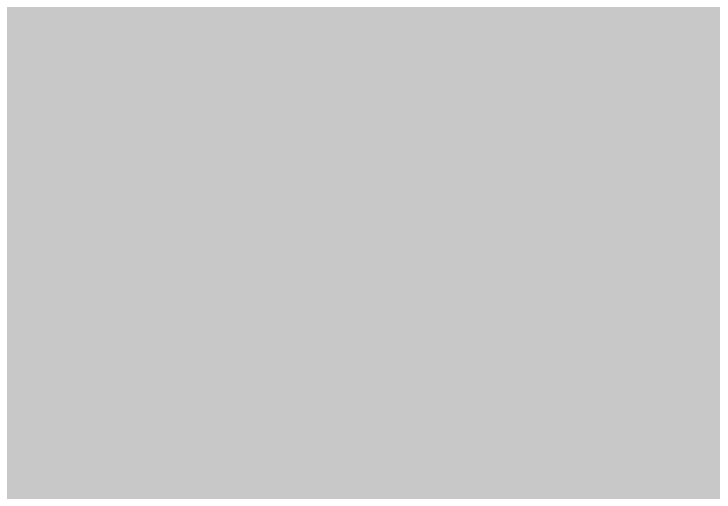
# Model space of a CAD drawing. Header units: inches. Extents: x 22 to 371, y 55 to 284.
# Drawn here: x 101.7522 to 101.9879, y 156.8024 to 156.9634 of the extents above; entities that cross this region are included whole.
import ezdxf

# ---------------------------------------------------------------- set-up
doc = ezdxf.new("R2010")
doc.units = ezdxf.units.IN
for name, color, linetype in [('Bottom Layer', 5, 'Continuous'), ('Bottom Solder', 6, 'Continuous'), ('Drill Drawing', 1, 'Continuous'), ('Layer 1', 16, 'Continuous'), ('Layer 2', 76, 'Continuous'), ('Top Layer', 1, 'Continuous'), ('Top Solder', 216, 'Continuous')]:
    doc.layers.add(name, color=color, linetype=linetype)

msp = doc.modelspace()

# ---------------------------------------------------------------- hatches: boundary and pattern name
at = {"layer": 'Bottom Layer'}
h = msp.add_hatch(color=5, dxfattribs=at)
edge = h.paths.add_edge_path()
edge.add_arc((102.06389, 157.13465), 0.3, 0, 360)
at = {"layer": 'Bottom Solder'}
h = msp.add_hatch(color=6, dxfattribs=at)
edge = h.paths.add_edge_path()
edge.add_arc((102.06389, 157.13465), 0.4016, 0, 360)
at = {"layer": 'Layer 1'}
h = msp.add_hatch(color=16, dxfattribs=at)
edge = h.paths.add_edge_path()
edge.add_arc((102.06389, 157.13465), 0.3, 0, 360)
at = {"layer": 'Layer 2'}
h = msp.add_hatch(color=76, dxfattribs=at)
edge = h.paths.add_edge_path()
edge.add_arc((102.06389, 157.13465), 0.3, 0, 360)
at = {"layer": 'Top Layer'}
h = msp.add_hatch(color=1, dxfattribs=at)
edge = h.paths.add_edge_path()
edge.add_arc((102.06389, 157.13465), 0.3, 0, 360)
at = {"layer": 'Top Solder'}
h = msp.add_hatch(color=216, dxfattribs=at)
edge = h.paths.add_edge_path()
edge.add_arc((102.06389, 157.13465), 0.4016, 0, 360)

# ---------------------------------------------------------------- linework, layer by layer
at = {"layer": 'Bottom Layer'}
for points in [[(101.71659, 156.78735, 0.254, 0.254, 0), (102.06389, 157.13465, 0.254, 0.254, 0)], [(101.71659, 148.59032, 0.254, 0.254, 0), (101.71659, 156.78735, 0.254, 0.254, 0)]]:
    msp.add_lwpolyline(points, format="xyseb", dxfattribs=at)
msp.add_lwpolyline([(101.65309, 156.78735, 0.127, 0.127, 1), (101.78009, 156.78735, 0.127, 0.127, 1)], format="xyseb", close=True, dxfattribs=at)
msp.add_lwpolyline([(101.65309, 156.78735, 0.127, 0.127, 1), (101.78009, 156.78735, 0.127, 0.127, 1)], format="xyseb", close=True, dxfattribs=at)
at = {"layer": 'Drill Drawing'}
for points in [[(101.80989, 156.88065, 0.0508, 0.0508, 0), (101.93689, 157.13465, 0.0508, 0.0508, 0)], [(101.80989, 156.88065, 0.0508, 0.0508, 0), (102.06389, 157.00765, 0.0508, 0.0508, 0)]]:
    msp.add_lwpolyline(points, format="xyseb", dxfattribs=at)
msp.add_lwpolyline([(101.79719, 156.88065, 0.0254, 0.0254, 1), (101.82259, 156.88065, 0.0254, 0.0254, 1)], format="xyseb", close=True, dxfattribs=at)
msp.add_lwpolyline([(101.79719, 156.88065, 0.0254, 0.0254, 1), (101.82259, 156.88065, 0.0254, 0.0254, 1)], format="xyseb", close=True, dxfattribs=at)
at = {"layer": 'Top Layer'}
msp.add_lwpolyline([(100.7953, 155.86606, 0.254, 0.254, 0), (102.06389, 157.13465, 0.254, 0.254, 0)], format="xyseb", dxfattribs=at)

doc.saveas('drawing.dxf')
